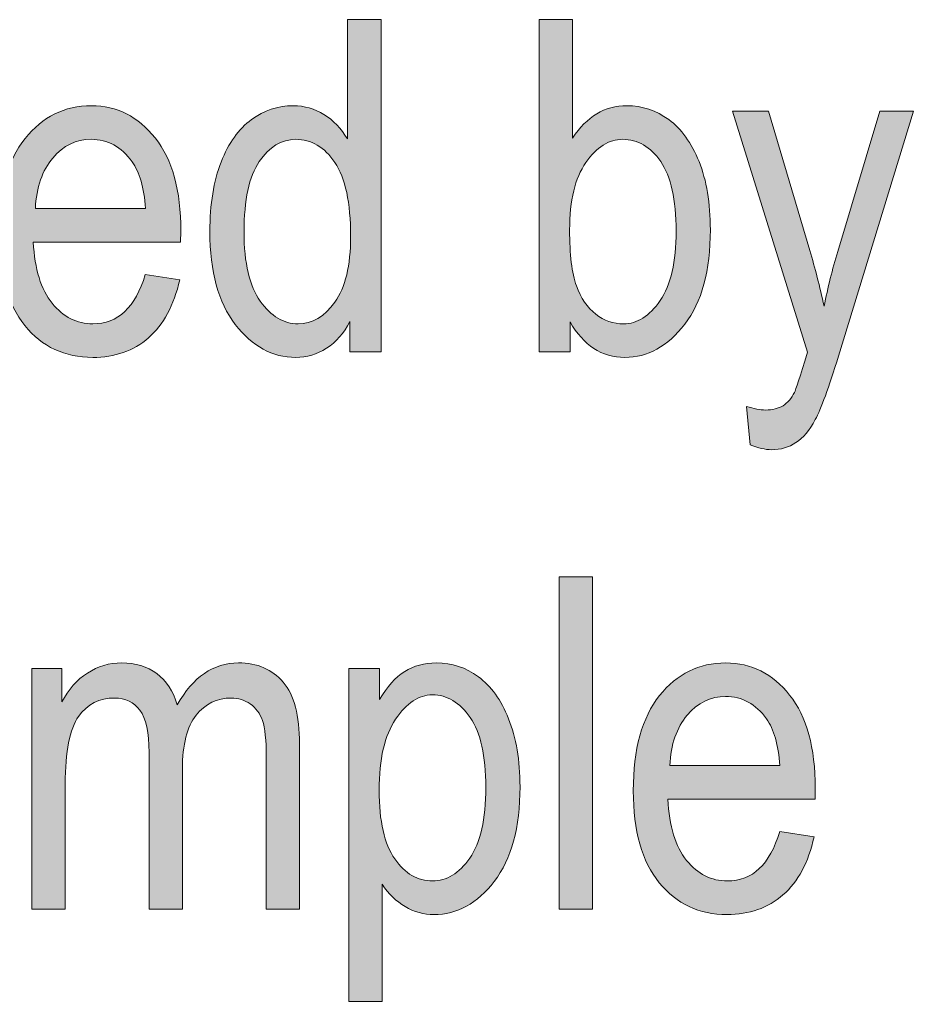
# Model space of a CAD drawing. Header units: inches. Extents: x 19 to 517, y 28 to 779.
# Drawn here: x 82.91 to 117.58, y 136.5 to 174.56 of the extents above; entities that cross this region are included whole.
import ezdxf

# ---------------------------------------------------------------- set-up
doc = ezdxf.new("R2010")
doc.units = ezdxf.units.IN
doc.header["$MEASUREMENT"] = 0
doc.layers.add('Layer 1', color=7, linetype='Continuous')

# ---------------------------------------------------------------- blocks, each defined once
blk = doc.blocks.new('block 24')
at = {"layer": 'Layer 1', "lineweight": 0}
blk.add_open_spline([(87.786, 164.682), (87.786, 164.682), (89.122, 164.479), (89.122, 164.479), (88.899, 163.483), (88.496, 162.731), (87.913, 162.225), (87.33, 161.718), (86.608, 161.465), (85.747, 161.465), (84.663, 161.465), (83.785, 161.876), (83.114, 162.699), (82.443, 163.522), (82.108, 164.711), (82.108, 166.264), (82.108, 167.875), (82.446, 169.104), (83.123, 169.951), (83.8, 170.797), (84.657, 171.221), (85.694, 171.221), (86.684, 171.221), (87.51, 170.805), (88.173, 169.973), (88.835, 169.141), (89.166, 167.937), (89.166, 166.36), (89.166, 166.36), (89.157, 165.938), (89.157, 165.938), (89.157, 165.938), (83.444, 165.938), (83.444, 165.938), (83.497, 164.89), (83.74, 164.099), (84.173, 163.565), (84.607, 163.032), (85.134, 162.766), (85.756, 162.766), (86.728, 162.766), (87.405, 163.404), (87.786, 164.682)], degree=3, knots=[0, 0, 0, 0, 1, 1, 1, 2, 2, 2, 3, 3, 3, 4, 4, 4, 5, 5, 5, 6, 6, 6, 7, 7, 7, 8, 8, 8, 9, 9, 9, 10, 10, 10, 11, 11, 11, 12, 12, 12, 13, 13, 13, 14, 14, 14, 14], dxfattribs=at)
blk = doc.blocks.new('block 25')
at = {"layer": 'Layer 1', "lineweight": 0}
blk.add_open_spline([(83.523, 167.239), (83.523, 167.239), (87.795, 167.239), (87.795, 167.239), (87.736, 168.048), (87.563, 168.651), (87.276, 169.05), (86.86, 169.63), (86.33, 169.92), (85.685, 169.92), (85.105, 169.92), (84.61, 169.678), (84.2, 169.195), (83.79, 168.711), (83.564, 168.06), (83.523, 167.239)], degree=3, knots=[0, 0, 0, 0, 1, 1, 1, 2, 2, 2, 3, 3, 3, 4, 4, 4, 5, 5, 5, 5], dxfattribs=at)
blk = doc.blocks.new('block 26')
at = {"layer": 'Layer 1', "true_color": 0x231f20}
h = blk.add_hatch(color=250, dxfattribs=at)
h.dxf.hatch_style = 2
edge = h.paths.add_edge_path()
edge.add_spline(control_points=[(87.786, 164.682), (87.786, 164.682), (89.122, 164.479), (89.122, 164.479), (88.899, 163.483), (88.496, 162.731), (87.913, 162.225), (87.33, 161.718), (86.608, 161.465), (85.747, 161.465), (84.663, 161.465), (83.785, 161.876), (83.114, 162.699), (82.443, 163.522), (82.108, 164.711), (82.108, 166.264), (82.108, 167.875), (82.446, 169.104), (83.123, 169.951), (83.8, 170.797), (84.657, 171.221), (85.694, 171.221), (86.684, 171.221), (87.51, 170.805), (88.173, 169.973), (88.835, 169.141), (89.166, 167.937), (89.166, 166.36), (89.166, 166.36), (89.157, 165.938), (89.157, 165.938), (89.157, 165.938), (83.444, 165.938), (83.444, 165.938), (83.497, 164.89), (83.74, 164.099), (84.173, 163.565), (84.607, 163.032), (85.134, 162.766), (85.756, 162.766), (86.728, 162.766), (87.405, 163.404), (87.786, 164.682)], knot_values=[0, 0, 0, 0, 1, 1, 1, 2, 2, 2, 3, 3, 3, 4, 4, 4, 5, 5, 5, 6, 6, 6, 7, 7, 7, 8, 8, 8, 9, 9, 9, 10, 10, 10, 11, 11, 11, 12, 12, 12, 13, 13, 13, 14, 14, 14, 14], degree=3, periodic=1)
edge = h.paths.add_edge_path()
edge.add_spline(control_points=[(83.523, 167.239), (83.523, 167.239), (87.795, 167.239), (87.795, 167.239), (87.736, 168.048), (87.563, 168.651), (87.276, 169.05), (86.86, 169.63), (86.33, 169.92), (85.685, 169.92), (85.105, 169.92), (84.61, 169.678), (84.2, 169.195), (83.79, 168.711), (83.564, 168.06), (83.523, 167.239)], knot_values=[0, 0, 0, 0, 1, 1, 1, 2, 2, 2, 3, 3, 3, 4, 4, 4, 5, 5, 5, 5], degree=3, periodic=1)
at = {"layer": 'Layer 1', "lineweight": 0}
for points, knots in [([(87.786, 164.682), (87.786, 164.682), (89.122, 164.479), (89.122, 164.479), (88.899, 163.483), (88.496, 162.731), (87.913, 162.225), (87.33, 161.718), (86.608, 161.465), (85.747, 161.465), (84.663, 161.465), (83.785, 161.876), (83.114, 162.699), (82.443, 163.522), (82.108, 164.711), (82.108, 166.264), (82.108, 167.875), (82.446, 169.104), (83.123, 169.951), (83.8, 170.797), (84.657, 171.221), (85.694, 171.221), (86.684, 171.221), (87.51, 170.805), (88.173, 169.973), (88.835, 169.141), (89.166, 167.937), (89.166, 166.36), (89.166, 166.36), (89.157, 165.938), (89.157, 165.938), (89.157, 165.938), (83.444, 165.938), (83.444, 165.938), (83.497, 164.89), (83.74, 164.099), (84.173, 163.565), (84.607, 163.032), (85.134, 162.766), (85.756, 162.766), (86.728, 162.766), (87.405, 163.404), (87.786, 164.682)], [0, 0, 0, 0, 1, 1, 1, 2, 2, 2, 3, 3, 3, 4, 4, 4, 5, 5, 5, 6, 6, 6, 7, 7, 7, 8, 8, 8, 9, 9, 9, 10, 10, 10, 11, 11, 11, 12, 12, 12, 13, 13, 13, 14, 14, 14, 14]), ([(83.523, 167.239), (83.523, 167.239), (87.795, 167.239), (87.795, 167.239), (87.736, 168.048), (87.563, 168.651), (87.276, 169.05), (86.86, 169.63), (86.33, 169.92), (85.685, 169.92), (85.105, 169.92), (84.61, 169.678), (84.2, 169.195), (83.79, 168.711), (83.564, 168.06), (83.523, 167.239)], [0, 0, 0, 0, 1, 1, 1, 2, 2, 2, 3, 3, 3, 4, 4, 4, 5, 5, 5, 5])]:
    blk.add_open_spline(points, degree=3, knots=knots, dxfattribs=at)
blk = doc.blocks.new('block 27')
at = {"layer": 'Layer 1', "lineweight": 0}
blk.add_open_spline([(95.722, 161.676), (95.722, 161.676), (95.722, 162.854), (95.722, 162.854), (95.488, 162.402), (95.186, 162.059), (94.817, 161.82), (94.448, 161.584), (94.049, 161.465), (93.622, 161.465), (92.719, 161.465), (91.939, 161.891), (91.279, 162.744), (90.62, 163.596), (90.291, 164.796), (90.291, 166.343), (90.291, 167.403), (90.437, 168.303), (90.729, 169.041), (91.022, 169.779), (91.412, 170.327), (91.901, 170.685), (92.389, 171.042), (92.932, 171.221), (93.528, 171.221), (93.955, 171.221), (94.352, 171.107), (94.717, 170.883), (95.083, 170.656), (95.386, 170.342), (95.626, 169.938), (95.626, 169.938), (95.626, 174.561), (95.626, 174.561), (95.626, 174.561), (96.935, 174.561), (96.935, 174.561), (96.935, 174.561), (96.935, 161.676), (96.935, 161.676), (96.935, 161.676), (95.722, 161.676), (95.722, 161.676)], degree=3, knots=[0, 0, 0, 0, 1, 1, 1, 2, 2, 2, 3, 3, 3, 4, 4, 4, 5, 5, 5, 6, 6, 6, 7, 7, 7, 8, 8, 8, 9, 9, 9, 10, 10, 10, 11, 11, 11, 12, 12, 12, 13, 13, 13, 14, 14, 14, 14], dxfattribs=at)
blk = doc.blocks.new('block 28')
at = {"layer": 'Layer 1', "lineweight": 0}
blk.add_open_spline([(91.618, 166.334), (91.618, 165.127), (91.827, 164.23), (92.247, 163.645), (92.666, 163.059), (93.154, 162.766), (93.711, 162.766), (94.262, 162.766), (94.74, 163.047), (95.144, 163.609), (95.549, 164.172), (95.751, 165.021), (95.751, 166.158), (95.751, 167.465), (95.549, 168.418), (95.144, 169.02), (94.74, 169.619), (94.23, 169.92), (93.614, 169.92), (93.069, 169.92), (92.6, 169.631), (92.207, 169.055), (91.814, 168.477), (91.618, 167.57), (91.618, 166.334)], degree=3, knots=[0, 0, 0, 0, 1, 1, 1, 2, 2, 2, 3, 3, 3, 4, 4, 4, 5, 5, 5, 6, 6, 6, 7, 7, 7, 8, 8, 8, 8], dxfattribs=at)
blk = doc.blocks.new('block 29')
at = {"layer": 'Layer 1', "true_color": 0x231f20}
h = blk.add_hatch(color=250, dxfattribs=at)
h.dxf.hatch_style = 2
edge = h.paths.add_edge_path()
edge.add_spline(control_points=[(95.722, 161.676), (95.722, 161.676), (95.722, 162.854), (95.722, 162.854), (95.488, 162.402), (95.186, 162.059), (94.817, 161.82), (94.448, 161.584), (94.049, 161.465), (93.622, 161.465), (92.719, 161.465), (91.939, 161.891), (91.279, 162.744), (90.62, 163.596), (90.291, 164.796), (90.291, 166.343), (90.291, 167.403), (90.437, 168.303), (90.729, 169.041), (91.022, 169.779), (91.412, 170.327), (91.901, 170.685), (92.389, 171.042), (92.932, 171.221), (93.528, 171.221), (93.955, 171.221), (94.352, 171.107), (94.717, 170.883), (95.083, 170.656), (95.386, 170.342), (95.626, 169.938), (95.626, 169.938), (95.626, 174.561), (95.626, 174.561), (95.626, 174.561), (96.935, 174.561), (96.935, 174.561), (96.935, 174.561), (96.935, 161.676), (96.935, 161.676), (96.935, 161.676), (95.722, 161.676), (95.722, 161.676)], knot_values=[0, 0, 0, 0, 1, 1, 1, 2, 2, 2, 3, 3, 3, 4, 4, 4, 5, 5, 5, 6, 6, 6, 7, 7, 7, 8, 8, 8, 9, 9, 9, 10, 10, 10, 11, 11, 11, 12, 12, 12, 13, 13, 13, 14, 14, 14, 14], degree=3, periodic=1)
edge = h.paths.add_edge_path()
edge.add_spline(control_points=[(91.618, 166.334), (91.618, 165.127), (91.827, 164.23), (92.247, 163.645), (92.666, 163.059), (93.154, 162.766), (93.711, 162.766), (94.262, 162.766), (94.74, 163.047), (95.144, 163.609), (95.549, 164.172), (95.751, 165.021), (95.751, 166.158), (95.751, 167.465), (95.549, 168.418), (95.144, 169.02), (94.74, 169.619), (94.23, 169.92), (93.614, 169.92), (93.069, 169.92), (92.6, 169.631), (92.207, 169.055), (91.814, 168.477), (91.618, 167.57), (91.618, 166.334)], knot_values=[0, 0, 0, 0, 1, 1, 1, 2, 2, 2, 3, 3, 3, 4, 4, 4, 5, 5, 5, 6, 6, 6, 7, 7, 7, 8, 8, 8, 8], degree=3, periodic=1)
at = {"layer": 'Layer 1', "lineweight": 0}
for points, knots in [([(95.722, 161.676), (95.722, 161.676), (95.722, 162.854), (95.722, 162.854), (95.488, 162.402), (95.186, 162.059), (94.817, 161.82), (94.448, 161.584), (94.049, 161.465), (93.622, 161.465), (92.719, 161.465), (91.939, 161.891), (91.279, 162.744), (90.62, 163.596), (90.291, 164.796), (90.291, 166.343), (90.291, 167.403), (90.437, 168.303), (90.729, 169.041), (91.022, 169.779), (91.412, 170.327), (91.901, 170.685), (92.389, 171.042), (92.932, 171.221), (93.528, 171.221), (93.955, 171.221), (94.352, 171.107), (94.717, 170.883), (95.083, 170.656), (95.386, 170.342), (95.626, 169.938), (95.626, 169.938), (95.626, 174.561), (95.626, 174.561), (95.626, 174.561), (96.935, 174.561), (96.935, 174.561), (96.935, 174.561), (96.935, 161.676), (96.935, 161.676), (96.935, 161.676), (95.722, 161.676), (95.722, 161.676)], [0, 0, 0, 0, 1, 1, 1, 2, 2, 2, 3, 3, 3, 4, 4, 4, 5, 5, 5, 6, 6, 6, 7, 7, 7, 8, 8, 8, 9, 9, 9, 10, 10, 10, 11, 11, 11, 12, 12, 12, 13, 13, 13, 14, 14, 14, 14]), ([(91.618, 166.334), (91.618, 165.127), (91.827, 164.23), (92.247, 163.645), (92.666, 163.059), (93.154, 162.766), (93.711, 162.766), (94.262, 162.766), (94.74, 163.047), (95.144, 163.609), (95.549, 164.172), (95.751, 165.021), (95.751, 166.158), (95.751, 167.465), (95.549, 168.418), (95.144, 169.02), (94.74, 169.619), (94.23, 169.92), (93.614, 169.92), (93.069, 169.92), (92.6, 169.631), (92.207, 169.055), (91.814, 168.477), (91.618, 167.57), (91.618, 166.334)], [0, 0, 0, 0, 1, 1, 1, 2, 2, 2, 3, 3, 3, 4, 4, 4, 5, 5, 5, 6, 6, 6, 7, 7, 7, 8, 8, 8, 8])]:
    blk.add_open_spline(points, degree=3, knots=knots, dxfattribs=at)
blk = doc.blocks.new('block 30')
at = {"layer": 'Layer 1', "lineweight": 0}
blk.add_open_spline([(104.265, 161.676), (104.265, 161.676), (103.061, 161.676), (103.061, 161.676), (103.061, 161.676), (103.061, 174.561), (103.061, 174.561), (103.061, 174.561), (104.362, 174.561), (104.362, 174.561), (104.362, 174.561), (104.362, 169.964), (104.362, 169.964), (104.637, 170.386), (104.949, 170.7), (105.298, 170.908), (105.647, 171.116), (106.035, 171.221), (106.463, 171.221), (107.06, 171.221), (107.604, 171.042), (108.093, 170.685), (108.582, 170.327), (108.973, 169.785), (109.266, 169.059), (109.559, 168.332), (109.706, 167.45), (109.706, 166.413), (109.706, 164.831), (109.374, 163.61), (108.711, 162.752), (108.048, 161.894), (107.273, 161.465), (106.387, 161.465), (105.941, 161.465), (105.54, 161.581), (105.185, 161.813), (104.83, 162.043), (104.524, 162.388), (104.265, 162.845), (104.265, 162.845), (104.265, 161.676), (104.265, 161.676)], degree=3, knots=[0, 0, 0, 0, 1, 1, 1, 2, 2, 2, 3, 3, 3, 4, 4, 4, 5, 5, 5, 6, 6, 6, 7, 7, 7, 8, 8, 8, 9, 9, 9, 10, 10, 10, 11, 11, 11, 12, 12, 12, 13, 13, 13, 14, 14, 14, 14], dxfattribs=at)
blk = doc.blocks.new('block 31')
at = {"layer": 'Layer 1', "lineweight": 0}
blk.add_open_spline([(104.246, 166.413), (104.246, 165.446), (104.334, 164.723), (104.51, 164.242), (104.687, 163.762), (104.936, 163.396), (105.259, 163.144), (105.582, 162.892), (105.941, 162.766), (106.334, 162.766), (106.869, 162.766), (107.343, 163.065), (107.757, 163.666), (108.172, 164.267), (108.379, 165.165), (108.379, 166.36), (108.379, 167.585), (108.179, 168.484), (107.779, 169.059), (107.38, 169.633), (106.889, 169.92), (106.308, 169.92), (105.773, 169.92), (105.296, 169.619), (104.876, 169.02), (104.456, 168.418), (104.246, 167.55), (104.246, 166.413)], degree=3, knots=[0, 0, 0, 0, 1, 1, 1, 2, 2, 2, 3, 3, 3, 4, 4, 4, 5, 5, 5, 6, 6, 6, 7, 7, 7, 8, 8, 8, 9, 9, 9, 9], dxfattribs=at)
blk = doc.blocks.new('block 32')
at = {"layer": 'Layer 1', "true_color": 0x231f20}
h = blk.add_hatch(color=250, dxfattribs=at)
h.dxf.hatch_style = 2
edge = h.paths.add_edge_path()
edge.add_spline(control_points=[(104.265, 161.676), (104.265, 161.676), (103.061, 161.676), (103.061, 161.676), (103.061, 161.676), (103.061, 174.561), (103.061, 174.561), (103.061, 174.561), (104.362, 174.561), (104.362, 174.561), (104.362, 174.561), (104.362, 169.964), (104.362, 169.964), (104.637, 170.386), (104.949, 170.7), (105.298, 170.908), (105.647, 171.116), (106.035, 171.221), (106.463, 171.221), (107.06, 171.221), (107.604, 171.042), (108.093, 170.685), (108.582, 170.327), (108.973, 169.785), (109.266, 169.059), (109.559, 168.332), (109.706, 167.45), (109.706, 166.413), (109.706, 164.831), (109.374, 163.61), (108.711, 162.752), (108.048, 161.894), (107.273, 161.465), (106.387, 161.465), (105.941, 161.465), (105.54, 161.581), (105.185, 161.813), (104.83, 162.043), (104.524, 162.388), (104.265, 162.845), (104.265, 162.845), (104.265, 161.676), (104.265, 161.676)], knot_values=[0, 0, 0, 0, 1, 1, 1, 2, 2, 2, 3, 3, 3, 4, 4, 4, 5, 5, 5, 6, 6, 6, 7, 7, 7, 8, 8, 8, 9, 9, 9, 10, 10, 10, 11, 11, 11, 12, 12, 12, 13, 13, 13, 14, 14, 14, 14], degree=3, periodic=1)
edge = h.paths.add_edge_path()
edge.add_spline(control_points=[(104.246, 166.413), (104.246, 165.446), (104.334, 164.723), (104.51, 164.242), (104.687, 163.762), (104.936, 163.396), (105.259, 163.144), (105.582, 162.892), (105.941, 162.766), (106.334, 162.766), (106.869, 162.766), (107.343, 163.065), (107.757, 163.666), (108.172, 164.267), (108.379, 165.165), (108.379, 166.36), (108.379, 167.585), (108.179, 168.484), (107.779, 169.059), (107.38, 169.633), (106.889, 169.92), (106.308, 169.92), (105.773, 169.92), (105.296, 169.619), (104.876, 169.02), (104.456, 168.418), (104.246, 167.55), (104.246, 166.413)], knot_values=[0, 0, 0, 0, 1, 1, 1, 2, 2, 2, 3, 3, 3, 4, 4, 4, 5, 5, 5, 6, 6, 6, 7, 7, 7, 8, 8, 8, 9, 9, 9, 9], degree=3, periodic=1)
at = {"layer": 'Layer 1', "lineweight": 0}
for points, knots in [([(104.265, 161.676), (104.265, 161.676), (103.061, 161.676), (103.061, 161.676), (103.061, 161.676), (103.061, 174.561), (103.061, 174.561), (103.061, 174.561), (104.362, 174.561), (104.362, 174.561), (104.362, 174.561), (104.362, 169.964), (104.362, 169.964), (104.637, 170.386), (104.949, 170.7), (105.298, 170.908), (105.647, 171.116), (106.035, 171.221), (106.463, 171.221), (107.06, 171.221), (107.604, 171.042), (108.093, 170.685), (108.582, 170.327), (108.973, 169.785), (109.266, 169.059), (109.559, 168.332), (109.706, 167.45), (109.706, 166.413), (109.706, 164.831), (109.374, 163.61), (108.711, 162.752), (108.048, 161.894), (107.273, 161.465), (106.387, 161.465), (105.941, 161.465), (105.54, 161.581), (105.185, 161.813), (104.83, 162.043), (104.524, 162.388), (104.265, 162.845), (104.265, 162.845), (104.265, 161.676), (104.265, 161.676)], [0, 0, 0, 0, 1, 1, 1, 2, 2, 2, 3, 3, 3, 4, 4, 4, 5, 5, 5, 6, 6, 6, 7, 7, 7, 8, 8, 8, 9, 9, 9, 10, 10, 10, 11, 11, 11, 12, 12, 12, 13, 13, 13, 14, 14, 14, 14]), ([(104.246, 166.413), (104.246, 165.446), (104.334, 164.723), (104.51, 164.242), (104.687, 163.762), (104.936, 163.396), (105.259, 163.144), (105.582, 162.892), (105.941, 162.766), (106.334, 162.766), (106.869, 162.766), (107.343, 163.065), (107.757, 163.666), (108.172, 164.267), (108.379, 165.165), (108.379, 166.36), (108.379, 167.585), (108.179, 168.484), (107.779, 169.059), (107.38, 169.633), (106.889, 169.92), (106.308, 169.92), (105.773, 169.92), (105.296, 169.619), (104.876, 169.02), (104.456, 168.418), (104.246, 167.55), (104.246, 166.413)], [0, 0, 0, 0, 1, 1, 1, 2, 2, 2, 3, 3, 3, 4, 4, 4, 5, 5, 5, 6, 6, 6, 7, 7, 7, 8, 8, 8, 9, 9, 9, 9])]:
    blk.add_open_spline(points, degree=3, knots=knots, dxfattribs=at)
blk = doc.blocks.new('block 33')
at = {"layer": 'Layer 1', "lineweight": 0}
blk.add_open_spline([(111.244, 158.081), (111.244, 158.081), (111.103, 159.566), (111.103, 159.566), (111.39, 159.473), (111.637, 159.426), (111.842, 159.426), (112.118, 159.426), (112.345, 159.481), (112.524, 159.593), (112.703, 159.704), (112.851, 159.877), (112.968, 160.111), (113.009, 160.193), (113.179, 160.711), (113.479, 161.662), (113.479, 161.662), (110.567, 171.01), (110.567, 171.01), (110.567, 171.01), (111.964, 171.01), (111.964, 171.01), (111.964, 171.01), (113.564, 165.607), (113.564, 165.607), (113.763, 164.934), (113.948, 164.214), (114.118, 163.446), (114.264, 164.173), (114.44, 164.881), (114.645, 165.572), (114.645, 165.572), (116.28, 171.01), (116.28, 171.01), (116.28, 171.01), (117.581, 171.01), (117.581, 171.01), (117.581, 171.01), (114.677, 161.518), (114.677, 161.518), (114.296, 160.287), (113.995, 159.465), (113.775, 159.053), (113.555, 158.639), (113.305, 158.342), (113.027, 158.16), (112.748, 157.979), (112.432, 157.888), (112.08, 157.888), (111.834, 157.888), (111.555, 157.952), (111.244, 158.081)], degree=3, knots=[0, 0, 0, 0, 1, 1, 1, 2, 2, 2, 3, 3, 3, 4, 4, 4, 5, 5, 5, 6, 6, 6, 7, 7, 7, 8, 8, 8, 9, 9, 9, 10, 10, 10, 11, 11, 11, 12, 12, 12, 13, 13, 13, 14, 14, 14, 15, 15, 15, 16, 16, 16, 17, 17, 17, 17], dxfattribs=at)
blk = doc.blocks.new('block 34')
at = {"layer": 'Layer 1', "true_color": 0x231f20}
h = blk.add_hatch(color=250, dxfattribs=at)
h.dxf.hatch_style = 2
edge = h.paths.add_edge_path()
edge.add_spline(control_points=[(111.244, 158.081), (111.244, 158.081), (111.103, 159.566), (111.103, 159.566), (111.39, 159.473), (111.637, 159.426), (111.842, 159.426), (112.118, 159.426), (112.345, 159.481), (112.524, 159.593), (112.703, 159.704), (112.851, 159.877), (112.968, 160.111), (113.009, 160.193), (113.179, 160.711), (113.479, 161.662), (113.479, 161.662), (110.567, 171.01), (110.567, 171.01), (110.567, 171.01), (111.964, 171.01), (111.964, 171.01), (111.964, 171.01), (113.564, 165.607), (113.564, 165.607), (113.763, 164.934), (113.948, 164.214), (114.118, 163.446), (114.264, 164.173), (114.44, 164.881), (114.645, 165.572), (114.645, 165.572), (116.28, 171.01), (116.28, 171.01), (116.28, 171.01), (117.581, 171.01), (117.581, 171.01), (117.581, 171.01), (114.677, 161.518), (114.677, 161.518), (114.296, 160.287), (113.995, 159.465), (113.775, 159.053), (113.555, 158.639), (113.305, 158.342), (113.027, 158.16), (112.748, 157.979), (112.432, 157.888), (112.08, 157.888), (111.834, 157.888), (111.555, 157.952), (111.244, 158.081)], knot_values=[0, 0, 0, 0, 1, 1, 1, 2, 2, 2, 3, 3, 3, 4, 4, 4, 5, 5, 5, 6, 6, 6, 7, 7, 7, 8, 8, 8, 9, 9, 9, 10, 10, 10, 11, 11, 11, 12, 12, 12, 13, 13, 13, 14, 14, 14, 15, 15, 15, 16, 16, 16, 17, 17, 17, 17], degree=3, periodic=1)
at = {"layer": 'Layer 1', "lineweight": 0}
blk.add_open_spline([(111.244, 158.081), (111.244, 158.081), (111.103, 159.566), (111.103, 159.566), (111.39, 159.473), (111.637, 159.426), (111.842, 159.426), (112.118, 159.426), (112.345, 159.481), (112.524, 159.593), (112.703, 159.704), (112.851, 159.877), (112.968, 160.111), (113.009, 160.193), (113.179, 160.711), (113.479, 161.662), (113.479, 161.662), (110.567, 171.01), (110.567, 171.01), (110.567, 171.01), (111.964, 171.01), (111.964, 171.01), (111.964, 171.01), (113.564, 165.607), (113.564, 165.607), (113.763, 164.934), (113.948, 164.214), (114.118, 163.446), (114.264, 164.173), (114.44, 164.881), (114.645, 165.572), (114.645, 165.572), (116.28, 171.01), (116.28, 171.01), (116.28, 171.01), (117.581, 171.01), (117.581, 171.01), (117.581, 171.01), (114.677, 161.518), (114.677, 161.518), (114.296, 160.287), (113.995, 159.465), (113.775, 159.053), (113.555, 158.639), (113.305, 158.342), (113.027, 158.16), (112.748, 157.979), (112.432, 157.888), (112.08, 157.888), (111.834, 157.888), (111.555, 157.952), (111.244, 158.081)], degree=3, knots=[0, 0, 0, 0, 1, 1, 1, 2, 2, 2, 3, 3, 3, 4, 4, 4, 5, 5, 5, 6, 6, 6, 7, 7, 7, 8, 8, 8, 9, 9, 9, 10, 10, 10, 11, 11, 11, 12, 12, 12, 13, 13, 13, 14, 14, 14, 15, 15, 15, 16, 16, 16, 17, 17, 17, 17], dxfattribs=at)
blk = doc.blocks.new('block 119')
at = {"layer": 'Layer 1', "lineweight": 0}
blk.add_open_spline([(83.391, 140.076), (83.391, 140.076), (83.391, 149.41), (83.391, 149.41), (83.391, 149.41), (84.551, 149.41), (84.551, 149.41), (84.551, 149.41), (84.551, 148.109), (84.551, 148.109), (84.809, 148.593), (85.139, 148.966), (85.543, 149.228), (85.946, 149.49), (86.388, 149.621), (86.868, 149.621), (87.406, 149.621), (87.861, 149.482), (88.232, 149.206), (88.604, 148.929), (88.868, 148.525), (89.027, 147.995), (89.332, 148.537), (89.683, 148.943), (90.08, 149.215), (90.477, 149.485), (90.917, 149.621), (91.399, 149.621), (92.133, 149.621), (92.713, 149.372), (93.136, 148.874), (93.559, 148.376), (93.771, 147.579), (93.771, 146.483), (93.771, 146.483), (93.771, 140.076), (93.771, 140.076), (93.771, 140.076), (92.479, 140.076), (92.479, 140.076), (92.479, 140.076), (92.479, 145.962), (92.479, 145.962), (92.479, 146.631), (92.43, 147.104), (92.333, 147.384), (92.236, 147.662), (92.079, 147.877), (91.86, 148.03), (91.643, 148.183), (91.398, 148.259), (91.127, 148.259), (90.568, 148.259), (90.111, 148.037), (89.757, 147.595), (89.404, 147.151), (89.227, 146.455), (89.227, 145.505), (89.227, 145.505), (89.227, 140.076), (89.227, 140.076), (89.227, 140.076), (87.935, 140.076), (87.935, 140.076), (87.935, 140.076), (87.935, 146.147), (87.935, 146.147), (87.935, 146.921), (87.817, 147.467), (87.579, 147.783), (87.342, 148.101), (87.015, 148.259), (86.599, 148.259), (86.007, 148.259), (85.54, 148.02), (85.197, 147.542), (84.855, 147.063), (84.683, 146.191), (84.683, 144.924), (84.683, 144.924), (84.683, 140.076), (84.683, 140.076), (84.683, 140.076), (83.391, 140.076), (83.391, 140.076)], degree=3, knots=[0, 0, 0, 0, 1, 1, 1, 2, 2, 2, 3, 3, 3, 4, 4, 4, 5, 5, 5, 6, 6, 6, 7, 7, 7, 8, 8, 8, 9, 9, 9, 10, 10, 10, 11, 11, 11, 12, 12, 12, 13, 13, 13, 14, 14, 14, 15, 15, 15, 16, 16, 16, 17, 17, 17, 18, 18, 18, 19, 19, 19, 20, 20, 20, 21, 21, 21, 22, 22, 22, 23, 23, 23, 24, 24, 24, 25, 25, 25, 26, 26, 26, 27, 27, 27, 28, 28, 28, 28], dxfattribs=at)
blk = doc.blocks.new('block 120')
at = {"layer": 'Layer 1', "true_color": 0x231f20}
h = blk.add_hatch(color=250, dxfattribs=at)
h.dxf.hatch_style = 2
edge = h.paths.add_edge_path()
edge.add_spline(control_points=[(83.391, 140.076), (83.391, 140.076), (83.391, 149.41), (83.391, 149.41), (83.391, 149.41), (84.551, 149.41), (84.551, 149.41), (84.551, 149.41), (84.551, 148.109), (84.551, 148.109), (84.809, 148.593), (85.139, 148.966), (85.543, 149.228), (85.946, 149.49), (86.388, 149.621), (86.868, 149.621), (87.406, 149.621), (87.861, 149.482), (88.232, 149.206), (88.604, 148.929), (88.868, 148.525), (89.027, 147.995), (89.332, 148.537), (89.683, 148.943), (90.08, 149.215), (90.477, 149.485), (90.917, 149.621), (91.399, 149.621), (92.133, 149.621), (92.713, 149.372), (93.136, 148.874), (93.559, 148.376), (93.771, 147.579), (93.771, 146.483), (93.771, 146.483), (93.771, 140.076), (93.771, 140.076), (93.771, 140.076), (92.479, 140.076), (92.479, 140.076), (92.479, 140.076), (92.479, 145.962), (92.479, 145.962), (92.479, 146.631), (92.43, 147.104), (92.333, 147.384), (92.236, 147.662), (92.079, 147.877), (91.86, 148.03), (91.643, 148.183), (91.398, 148.259), (91.127, 148.259), (90.568, 148.259), (90.111, 148.037), (89.757, 147.595), (89.404, 147.151), (89.227, 146.455), (89.227, 145.505), (89.227, 145.505), (89.227, 140.076), (89.227, 140.076), (89.227, 140.076), (87.935, 140.076), (87.935, 140.076), (87.935, 140.076), (87.935, 146.147), (87.935, 146.147), (87.935, 146.921), (87.817, 147.467), (87.579, 147.783), (87.342, 148.101), (87.015, 148.259), (86.599, 148.259), (86.007, 148.259), (85.54, 148.02), (85.197, 147.542), (84.855, 147.063), (84.683, 146.191), (84.683, 144.924), (84.683, 144.924), (84.683, 140.076), (84.683, 140.076), (84.683, 140.076), (83.391, 140.076), (83.391, 140.076)], knot_values=[0, 0, 0, 0, 1, 1, 1, 2, 2, 2, 3, 3, 3, 4, 4, 4, 5, 5, 5, 6, 6, 6, 7, 7, 7, 8, 8, 8, 9, 9, 9, 10, 10, 10, 11, 11, 11, 12, 12, 12, 13, 13, 13, 14, 14, 14, 15, 15, 15, 16, 16, 16, 17, 17, 17, 18, 18, 18, 19, 19, 19, 20, 20, 20, 21, 21, 21, 22, 22, 22, 23, 23, 23, 24, 24, 24, 25, 25, 25, 26, 26, 26, 27, 27, 27, 28, 28, 28, 28], degree=3, periodic=1)
at = {"layer": 'Layer 1', "lineweight": 0}
blk.add_open_spline([(83.391, 140.076), (83.391, 140.076), (83.391, 149.41), (83.391, 149.41), (83.391, 149.41), (84.551, 149.41), (84.551, 149.41), (84.551, 149.41), (84.551, 148.109), (84.551, 148.109), (84.809, 148.593), (85.139, 148.966), (85.543, 149.228), (85.946, 149.49), (86.388, 149.621), (86.868, 149.621), (87.406, 149.621), (87.861, 149.482), (88.232, 149.206), (88.604, 148.929), (88.868, 148.525), (89.027, 147.995), (89.332, 148.537), (89.683, 148.943), (90.08, 149.215), (90.477, 149.485), (90.917, 149.621), (91.399, 149.621), (92.133, 149.621), (92.713, 149.372), (93.136, 148.874), (93.559, 148.376), (93.771, 147.579), (93.771, 146.483), (93.771, 146.483), (93.771, 140.076), (93.771, 140.076), (93.771, 140.076), (92.479, 140.076), (92.479, 140.076), (92.479, 140.076), (92.479, 145.962), (92.479, 145.962), (92.479, 146.631), (92.43, 147.104), (92.333, 147.384), (92.236, 147.662), (92.079, 147.877), (91.86, 148.03), (91.643, 148.183), (91.398, 148.259), (91.127, 148.259), (90.568, 148.259), (90.111, 148.037), (89.757, 147.595), (89.404, 147.151), (89.227, 146.455), (89.227, 145.505), (89.227, 145.505), (89.227, 140.076), (89.227, 140.076), (89.227, 140.076), (87.935, 140.076), (87.935, 140.076), (87.935, 140.076), (87.935, 146.147), (87.935, 146.147), (87.935, 146.921), (87.817, 147.467), (87.579, 147.783), (87.342, 148.101), (87.015, 148.259), (86.599, 148.259), (86.007, 148.259), (85.54, 148.02), (85.197, 147.542), (84.855, 147.063), (84.683, 146.191), (84.683, 144.924), (84.683, 144.924), (84.683, 140.076), (84.683, 140.076), (84.683, 140.076), (83.391, 140.076), (83.391, 140.076)], degree=3, knots=[0, 0, 0, 0, 1, 1, 1, 2, 2, 2, 3, 3, 3, 4, 4, 4, 5, 5, 5, 6, 6, 6, 7, 7, 7, 8, 8, 8, 9, 9, 9, 10, 10, 10, 11, 11, 11, 12, 12, 12, 13, 13, 13, 14, 14, 14, 15, 15, 15, 16, 16, 16, 17, 17, 17, 18, 18, 18, 19, 19, 19, 20, 20, 20, 21, 21, 21, 22, 22, 22, 23, 23, 23, 24, 24, 24, 25, 25, 25, 26, 26, 26, 27, 27, 27, 28, 28, 28, 28], dxfattribs=at)
blk = doc.blocks.new('block 121')
at = {"layer": 'Layer 1', "lineweight": 0}
blk.add_open_spline([(95.678, 136.499), (95.678, 136.499), (95.678, 149.41), (95.678, 149.41), (95.678, 149.41), (96.874, 149.41), (96.874, 149.41), (96.874, 149.41), (96.874, 148.197), (96.874, 148.197), (97.166, 148.701), (97.491, 149.064), (97.848, 149.287), (98.204, 149.51), (98.614, 149.621), (99.076, 149.621), (99.679, 149.621), (100.223, 149.442), (100.708, 149.085), (101.194, 148.728), (101.584, 148.184), (101.88, 147.455), (102.175, 146.725), (102.323, 145.848), (102.323, 144.822), (102.323, 143.234), (101.99, 142.011), (101.325, 141.152), (100.66, 140.294), (99.88, 139.865), (98.983, 139.865), (98.585, 139.865), (98.213, 139.968), (97.867, 140.173), (97.521, 140.378), (97.222, 140.668), (96.97, 141.043), (96.97, 141.043), (96.97, 136.499), (96.97, 136.499), (96.97, 136.499), (95.678, 136.499), (95.678, 136.499)], degree=3, knots=[0, 0, 0, 0, 1, 1, 1, 2, 2, 2, 3, 3, 3, 4, 4, 4, 5, 5, 5, 6, 6, 6, 7, 7, 7, 8, 8, 8, 9, 9, 9, 10, 10, 10, 11, 11, 11, 12, 12, 12, 13, 13, 13, 14, 14, 14, 14], dxfattribs=at)
blk = doc.blocks.new('block 122')
at = {"layer": 'Layer 1', "lineweight": 0}
blk.add_open_spline([(96.858, 144.69), (96.858, 143.483), (97.059, 142.594), (97.463, 142.023), (97.866, 141.451), (98.354, 141.166), (98.927, 141.166), (99.476, 141.166), (99.958, 141.462), (100.373, 142.054), (100.788, 142.646), (100.996, 143.56), (100.996, 144.796), (100.996, 146.015), (100.794, 146.917), (100.391, 147.503), (99.987, 148.089), (99.497, 148.382), (98.918, 148.382), (98.398, 148.382), (97.924, 148.066), (97.498, 147.438), (97.071, 146.807), (96.858, 145.892), (96.858, 144.69)], degree=3, knots=[0, 0, 0, 0, 1, 1, 1, 2, 2, 2, 3, 3, 3, 4, 4, 4, 5, 5, 5, 6, 6, 6, 7, 7, 7, 8, 8, 8, 8], dxfattribs=at)
blk = doc.blocks.new('block 123')
at = {"layer": 'Layer 1', "true_color": 0x231f20}
h = blk.add_hatch(color=250, dxfattribs=at)
h.dxf.hatch_style = 2
edge = h.paths.add_edge_path()
edge.add_spline(control_points=[(95.678, 136.499), (95.678, 136.499), (95.678, 149.41), (95.678, 149.41), (95.678, 149.41), (96.874, 149.41), (96.874, 149.41), (96.874, 149.41), (96.874, 148.197), (96.874, 148.197), (97.166, 148.701), (97.491, 149.064), (97.848, 149.287), (98.204, 149.51), (98.614, 149.621), (99.076, 149.621), (99.679, 149.621), (100.223, 149.442), (100.708, 149.085), (101.194, 148.728), (101.584, 148.184), (101.88, 147.455), (102.175, 146.725), (102.323, 145.848), (102.323, 144.822), (102.323, 143.234), (101.99, 142.011), (101.325, 141.152), (100.66, 140.294), (99.88, 139.865), (98.983, 139.865), (98.585, 139.865), (98.213, 139.968), (97.867, 140.173), (97.521, 140.378), (97.222, 140.668), (96.97, 141.043), (96.97, 141.043), (96.97, 136.499), (96.97, 136.499), (96.97, 136.499), (95.678, 136.499), (95.678, 136.499)], knot_values=[0, 0, 0, 0, 1, 1, 1, 2, 2, 2, 3, 3, 3, 4, 4, 4, 5, 5, 5, 6, 6, 6, 7, 7, 7, 8, 8, 8, 9, 9, 9, 10, 10, 10, 11, 11, 11, 12, 12, 12, 13, 13, 13, 14, 14, 14, 14], degree=3, periodic=1)
edge = h.paths.add_edge_path()
edge.add_spline(control_points=[(96.858, 144.69), (96.858, 143.483), (97.059, 142.594), (97.463, 142.023), (97.866, 141.451), (98.354, 141.166), (98.927, 141.166), (99.476, 141.166), (99.958, 141.462), (100.373, 142.054), (100.788, 142.646), (100.996, 143.56), (100.996, 144.796), (100.996, 146.015), (100.794, 146.917), (100.391, 147.503), (99.987, 148.089), (99.497, 148.382), (98.918, 148.382), (98.398, 148.382), (97.924, 148.066), (97.498, 147.438), (97.071, 146.807), (96.858, 145.892), (96.858, 144.69)], knot_values=[0, 0, 0, 0, 1, 1, 1, 2, 2, 2, 3, 3, 3, 4, 4, 4, 5, 5, 5, 6, 6, 6, 7, 7, 7, 8, 8, 8, 8], degree=3, periodic=1)
at = {"layer": 'Layer 1', "lineweight": 0}
for points, knots in [([(95.678, 136.499), (95.678, 136.499), (95.678, 149.41), (95.678, 149.41), (95.678, 149.41), (96.874, 149.41), (96.874, 149.41), (96.874, 149.41), (96.874, 148.197), (96.874, 148.197), (97.166, 148.701), (97.491, 149.064), (97.848, 149.287), (98.204, 149.51), (98.614, 149.621), (99.076, 149.621), (99.679, 149.621), (100.223, 149.442), (100.708, 149.085), (101.194, 148.728), (101.584, 148.184), (101.88, 147.455), (102.175, 146.725), (102.323, 145.848), (102.323, 144.822), (102.323, 143.234), (101.99, 142.011), (101.325, 141.152), (100.66, 140.294), (99.88, 139.865), (98.983, 139.865), (98.585, 139.865), (98.213, 139.968), (97.867, 140.173), (97.521, 140.378), (97.222, 140.668), (96.97, 141.043), (96.97, 141.043), (96.97, 136.499), (96.97, 136.499), (96.97, 136.499), (95.678, 136.499), (95.678, 136.499)], [0, 0, 0, 0, 1, 1, 1, 2, 2, 2, 3, 3, 3, 4, 4, 4, 5, 5, 5, 6, 6, 6, 7, 7, 7, 8, 8, 8, 9, 9, 9, 10, 10, 10, 11, 11, 11, 12, 12, 12, 13, 13, 13, 14, 14, 14, 14]), ([(96.858, 144.69), (96.858, 143.483), (97.059, 142.594), (97.463, 142.023), (97.866, 141.451), (98.354, 141.166), (98.927, 141.166), (99.476, 141.166), (99.958, 141.462), (100.373, 142.054), (100.788, 142.646), (100.996, 143.56), (100.996, 144.796), (100.996, 146.015), (100.794, 146.917), (100.391, 147.503), (99.987, 148.089), (99.497, 148.382), (98.918, 148.382), (98.398, 148.382), (97.924, 148.066), (97.498, 147.438), (97.071, 146.807), (96.858, 145.892), (96.858, 144.69)], [0, 0, 0, 0, 1, 1, 1, 2, 2, 2, 3, 3, 3, 4, 4, 4, 5, 5, 5, 6, 6, 6, 7, 7, 7, 8, 8, 8, 8])]:
    blk.add_open_spline(points, degree=3, knots=knots, dxfattribs=at)
blk = doc.blocks.new('block 124')
at = {"layer": 'Layer 1', "lineweight": 0}
blk.add_lwpolyline([(103.843, 140.076), (103.843, 152.961), (105.135, 152.961), (105.135, 140.076), (103.843, 140.076)], dxfattribs=at)
blk = doc.blocks.new('block 125')
at = {"layer": 'Layer 1', "true_color": 0x231f20}
h = blk.add_hatch(color=250, dxfattribs=at)
h.dxf.hatch_style = 2
h.paths.add_polyline_path([(103.843, 140.076), (103.843, 152.961), (105.135, 152.961), (105.135, 140.076)])
at = {"layer": 'Layer 1', "lineweight": 0}
blk.add_lwpolyline([(103.843, 140.076), (103.843, 152.961), (105.135, 152.961), (105.135, 140.076), (103.843, 140.076), (103.843, 140.076)], dxfattribs=at)
blk = doc.blocks.new('block 126')
at = {"layer": 'Layer 1', "lineweight": 0}
blk.add_open_spline([(112.395, 143.082), (112.395, 143.082), (113.731, 142.88), (113.731, 142.88), (113.508, 141.884), (113.106, 141.132), (112.523, 140.625), (111.94, 140.118), (111.217, 139.865), (110.356, 139.865), (109.272, 139.865), (108.395, 140.276), (107.724, 141.1), (107.053, 141.923), (106.717, 143.111), (106.717, 144.664), (106.717, 146.275), (107.056, 147.504), (107.733, 148.352), (108.409, 149.197), (109.266, 149.621), (110.303, 149.621), (111.294, 149.621), (112.12, 149.205), (112.782, 148.373), (113.444, 147.541), (113.775, 146.337), (113.775, 144.761), (113.775, 144.761), (113.766, 144.339), (113.766, 144.339), (113.766, 144.339), (108.053, 144.339), (108.053, 144.339), (108.106, 143.29), (108.349, 142.499), (108.783, 141.966), (109.216, 141.433), (109.744, 141.166), (110.365, 141.166), (111.338, 141.166), (112.014, 141.805), (112.395, 143.082)], degree=3, knots=[0, 0, 0, 0, 1, 1, 1, 2, 2, 2, 3, 3, 3, 4, 4, 4, 5, 5, 5, 6, 6, 6, 7, 7, 7, 8, 8, 8, 9, 9, 9, 10, 10, 10, 11, 11, 11, 12, 12, 12, 13, 13, 13, 14, 14, 14, 14], dxfattribs=at)
blk = doc.blocks.new('block 127')
at = {"layer": 'Layer 1', "lineweight": 0}
blk.add_open_spline([(108.132, 145.64), (108.132, 145.64), (112.404, 145.64), (112.404, 145.64), (112.345, 146.448), (112.173, 147.052), (111.885, 147.45), (111.469, 148.03), (110.939, 148.32), (110.295, 148.32), (109.714, 148.32), (109.219, 148.078), (108.809, 147.596), (108.399, 147.111), (108.173, 146.46), (108.132, 145.64)], degree=3, knots=[0, 0, 0, 0, 1, 1, 1, 2, 2, 2, 3, 3, 3, 4, 4, 4, 5, 5, 5, 5], dxfattribs=at)
blk = doc.blocks.new('block 128')
at = {"layer": 'Layer 1', "true_color": 0x231f20}
h = blk.add_hatch(color=250, dxfattribs=at)
h.dxf.hatch_style = 2
edge = h.paths.add_edge_path()
edge.add_spline(control_points=[(112.395, 143.082), (112.395, 143.082), (113.731, 142.88), (113.731, 142.88), (113.508, 141.884), (113.106, 141.132), (112.523, 140.625), (111.94, 140.118), (111.217, 139.865), (110.356, 139.865), (109.272, 139.865), (108.395, 140.276), (107.724, 141.1), (107.053, 141.923), (106.717, 143.111), (106.717, 144.664), (106.717, 146.275), (107.056, 147.504), (107.733, 148.352), (108.409, 149.197), (109.266, 149.621), (110.303, 149.621), (111.294, 149.621), (112.12, 149.205), (112.782, 148.373), (113.444, 147.541), (113.775, 146.337), (113.775, 144.761), (113.775, 144.761), (113.766, 144.339), (113.766, 144.339), (113.766, 144.339), (108.053, 144.339), (108.053, 144.339), (108.106, 143.29), (108.349, 142.499), (108.783, 141.966), (109.216, 141.433), (109.744, 141.166), (110.365, 141.166), (111.338, 141.166), (112.014, 141.805), (112.395, 143.082)], knot_values=[0, 0, 0, 0, 1, 1, 1, 2, 2, 2, 3, 3, 3, 4, 4, 4, 5, 5, 5, 6, 6, 6, 7, 7, 7, 8, 8, 8, 9, 9, 9, 10, 10, 10, 11, 11, 11, 12, 12, 12, 13, 13, 13, 14, 14, 14, 14], degree=3, periodic=1)
edge = h.paths.add_edge_path()
edge.add_spline(control_points=[(108.132, 145.64), (108.132, 145.64), (112.404, 145.64), (112.404, 145.64), (112.345, 146.448), (112.173, 147.052), (111.885, 147.45), (111.469, 148.03), (110.939, 148.32), (110.295, 148.32), (109.714, 148.32), (109.219, 148.078), (108.809, 147.596), (108.399, 147.111), (108.173, 146.46), (108.132, 145.64)], knot_values=[0, 0, 0, 0, 1, 1, 1, 2, 2, 2, 3, 3, 3, 4, 4, 4, 5, 5, 5, 5], degree=3, periodic=1)
at = {"layer": 'Layer 1', "lineweight": 0}
for points, knots in [([(112.395, 143.082), (112.395, 143.082), (113.731, 142.88), (113.731, 142.88), (113.508, 141.884), (113.106, 141.132), (112.523, 140.625), (111.94, 140.118), (111.217, 139.865), (110.356, 139.865), (109.272, 139.865), (108.395, 140.276), (107.724, 141.1), (107.053, 141.923), (106.717, 143.111), (106.717, 144.664), (106.717, 146.275), (107.056, 147.504), (107.733, 148.352), (108.409, 149.197), (109.266, 149.621), (110.303, 149.621), (111.294, 149.621), (112.12, 149.205), (112.782, 148.373), (113.444, 147.541), (113.775, 146.337), (113.775, 144.761), (113.775, 144.761), (113.766, 144.339), (113.766, 144.339), (113.766, 144.339), (108.053, 144.339), (108.053, 144.339), (108.106, 143.29), (108.349, 142.499), (108.783, 141.966), (109.216, 141.433), (109.744, 141.166), (110.365, 141.166), (111.338, 141.166), (112.014, 141.805), (112.395, 143.082)], [0, 0, 0, 0, 1, 1, 1, 2, 2, 2, 3, 3, 3, 4, 4, 4, 5, 5, 5, 6, 6, 6, 7, 7, 7, 8, 8, 8, 9, 9, 9, 10, 10, 10, 11, 11, 11, 12, 12, 12, 13, 13, 13, 14, 14, 14, 14]), ([(108.132, 145.64), (108.132, 145.64), (112.404, 145.64), (112.404, 145.64), (112.345, 146.448), (112.173, 147.052), (111.885, 147.45), (111.469, 148.03), (110.939, 148.32), (110.295, 148.32), (109.714, 148.32), (109.219, 148.078), (108.809, 147.596), (108.399, 147.111), (108.173, 146.46), (108.132, 145.64)], [0, 0, 0, 0, 1, 1, 1, 2, 2, 2, 3, 3, 3, 4, 4, 4, 5, 5, 5, 5])]:
    blk.add_open_spline(points, degree=3, knots=knots, dxfattribs=at)

msp = doc.modelspace()

# ---------------------------------------------------------------- block references
at = {"layer": 'Layer 1'}
for name in ['block 27', 'block 29', 'block 30', 'block 32', 'block 24', 'block 26', 'block 33', 'block 34', 'block 25', 'block 28', 'block 31', 'block 124', 'block 125', 'block 119', 'block 120', 'block 121', 'block 123', 'block 126', 'block 128', 'block 122', 'block 127']:
    msp.add_blockref(name, (0, 0), dxfattribs=at)

doc.saveas('drawing.dxf')
